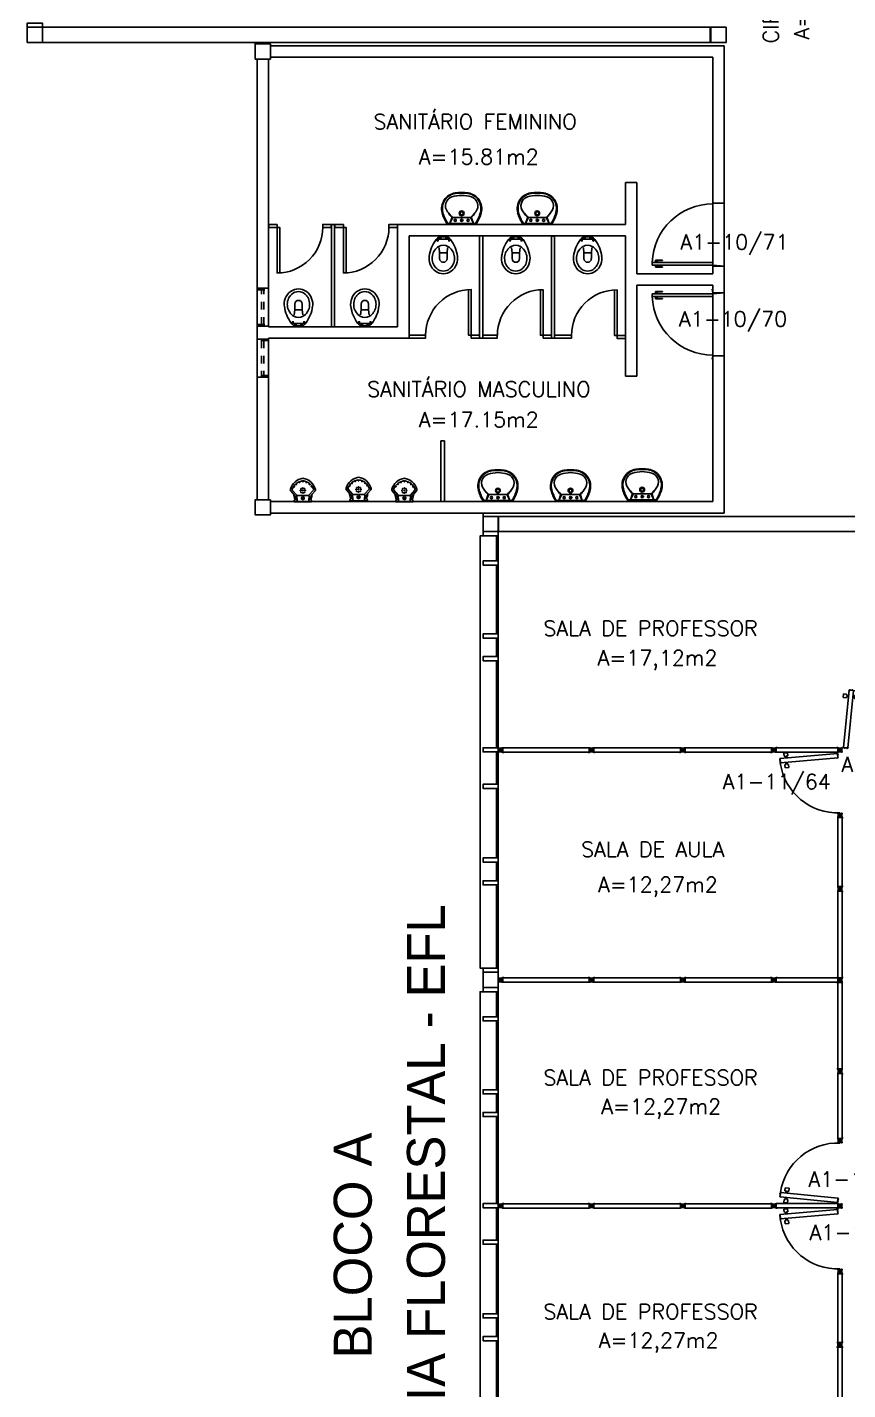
# Model space of a CAD drawing. Header units: centimetres. Extents: x -15 to 273, y 1 to 137.
# Drawn here: x -13.37 to -2.57, y 56.44 to 74.38 of the extents above; entities that cross this region are included whole.
import ezdxf

# ---------------------------------------------------------------- set-up
doc = ezdxf.new("R2010")
doc.units = ezdxf.units.CM
doc.header["$LTSCALE"] = 0.003
doc.header["$MEASUREMENT"] = 0
doc.linetypes.add('HIDDEN', pattern=[0.375, 0.25, -0.125])
doc.layers.get('0').update_dxf_attribs({"linetype": 'CONTINUOUS'})
for name, color, linetype in [('2', 2, 'CONTINUOUS'), ('ALV', 2, 'CONTINUOUS'), ('ALVENARIA', 2, 'CONTINUOUS'), ('AREA', 2, 'CONTINUOUS'), ('DIV', 2, 'CONTINUOUS'), ('ENDEREÇO NOVO', 2, 'CONTINUOUS'), ('ESQ', 1, 'CONTINUOUS'), ('ESTRUT', 2, 'CONTINUOUS'), ('JAN2', 1, 'HIDDEN'), ('MACANETA', 2, 'CONTINUOUS'), ('MARCO', 2, 'CONTINUOUS'), ('PEÇAS', 1, 'CONTINUOUS'), ('PL-Áreas-Depto', 2, 'CONTINUOUS'), ('PORTA', 2, 'CONTINUOUS'), ('SOLEIRA', 1, 'CONTINUOUS'), ('TEXTO', 2, 'CONTINUOUS'), ('USO', 2, 'CONTINUOUS')]:
    doc.layers.add(name, color=color, linetype=linetype)
doc.styles.add('UNB-100', font='simplex.shx', dxfattribs={"height": 0.2})

# ---------------------------------------------------------------- blocks, each defined once
blk = doc.blocks.new('ESQ6')
at = {"layer": 'ESQ'}
for p, q in [((-0.24, 5.745), (-0.24, 0.055)), ((-0.2, 5.745), (-0.24, 5.745)), ((-0.2, 5.745), (-0.2, 5.745)), ((-0.025, 5.415), (-0.025, 5.745)), ((0, 5.415), (0, 5.745)), ((-0.025, 4.455), (-0.025, 5.36)), ((0, 4.455), (0, 5.36)), ((-0.025, 4.155), (-0.025, 4.4)), ((0, 4.155), (0, 4.4)), ((-0.025, 2.955), (-0.025, 4.1)), ((0, 2.955), (0, 4.1)), ((-0.025, 2.475), (-0.025, 2.9)), ((0, 2.475), (0, 2.9)), ((-0.025, 1.505), (-0.025, 2.42)), ((0, 1.505), (0, 2.42)), ((-0.025, 1.205), (-0.025, 1.45)), ((0, 1.205), (0, 1.45)), ((-0.025, 0.055), (-0.025, 1.15)), ((0, 0.055), (0, 1.15)), ((-0.2, 0.055), (-0.24, 0.055))]:
    blk.add_line(p, q, dxfattribs=at)
for points in [[(0, 5.745), (-0.2, 5.745), (-0.2, 5.8), (0, 5.8)], [(0, 5.36), (-0.2, 5.36), (-0.2, 5.415), (0, 5.415)], [(0, 4.4), (-0.2, 4.4), (-0.2, 4.455), (0, 4.455)], [(0, 4.1), (-0.2, 4.1), (-0.2, 4.155), (0, 4.155)], [(0, 2.9), (-0.2, 2.9), (-0.2, 2.955), (0, 2.955)], [(0, 2.42), (-0.2, 2.42), (-0.2, 2.475), (0, 2.475)], [(0, 1.45), (-0.2, 1.45), (-0.2, 1.505), (0, 1.505)], [(0, 1.15), (-0.2, 1.15), (-0.2, 1.205), (0, 1.205)], [(0, 0), (-0.2, 0), (-0.2, 0.055), (0, 0.055)]]:
    blk.add_lwpolyline(points, close=True, dxfattribs=at)
blk = doc.blocks.new('DOOR-80')
at = {"layer": 'MACANETA', "color": 1}
for p, q in [((-0.08, -0.755), (-0.08, -0.665)), ((-0.08, -0.665), (-0.075, -0.665)), ((-0.075, -0.755), (-0.075, -0.665)), ((0.01, -0.755), (0.01, -0.665)), ((0.015, -0.665), (0.01, -0.665)), ((0.015, -0.755), (0.015, -0.665)), ((-0.08, -0.755), (-0.053, -0.755)), ((-0.075, -0.735), (-0.053, -0.735)), ((-0.053, -0.728), (-0.05, -0.728)), ((-0.053, -0.763), (-0.053, -0.728)), ((-0.053, -0.763), (-0.05, -0.763)), ((-0.012, -0.728), (-0.015, -0.728)), ((-0.012, -0.763), (-0.015, -0.763)), ((-0.012, -0.763), (-0.012, -0.728)), ((0.01, -0.735), (-0.012, -0.735)), ((0.015, -0.755), (-0.012, -0.755))]:
    blk.add_line(p, q, dxfattribs=at)
at = {"layer": 'PORTA'}
for p, q in [((-0.05, -0.8), (-0.05, 0)), ((-0.015, 0), (-0.05, 0)), ((-0.015, -0.8), (-0.015, 0)), ((-0.05, -0.8), (-0.015, -0.8))]:
    blk.add_line(p, q, dxfattribs=at)
at = {"layer": 'PORTA', "color": 1}
blk.add_arc((-0.02, 0), 0.8, 180, 267.8509, dxfattribs=at)
blk = doc.blocks.new('DOOR80')
at = {"layer": 'MACANETA', "color": 1}
for p, q in [((-0.015, -0.665), (-0.01, -0.665)), ((-0.015, -0.755), (-0.015, -0.665)), ((-0.01, -0.755), (-0.01, -0.665)), ((0.08, -0.665), (0.075, -0.665)), ((0.075, -0.755), (0.075, -0.665)), ((0.08, -0.755), (0.08, -0.665)), ((-0.015, -0.755), (0.012, -0.755)), ((-0.01, -0.735), (0.012, -0.735)), ((0.012, -0.763), (0.012, -0.728)), ((0.012, -0.728), (0.015, -0.728)), ((0.012, -0.763), (0.015, -0.763)), ((0.053, -0.728), (0.05, -0.728)), ((0.053, -0.763), (0.05, -0.763)), ((0.053, -0.763), (0.053, -0.728)), ((0.075, -0.735), (0.053, -0.735)), ((0.08, -0.755), (0.053, -0.755))]:
    blk.add_line(p, q, dxfattribs=at)
at = {"layer": 'PORTA'}
for p, q in [((0.015, -0.8), (0.015, 0)), ((0.015, 0), (0.05, 0)), ((0.05, -0.8), (0.05, 0)), ((0.05, -0.8), (0.015, -0.8))]:
    blk.add_line(p, q, dxfattribs=at)
at = {"layer": 'PORTA', "color": 1}
blk.add_arc((0.02, 0), 0.8, 272.1491, 0, dxfattribs=at)
blk = doc.blocks.new('MTDIV')
for p, q in [((-0.0285, 0.0185), (-0.0285, 0.0285)), ((-0.0185, 0.0285), (-0.0285, 0.0285)), ((-0.0265, 0.0185), (-0.0285, 0.0185)), ((-0.0265, 0.0235), (-0.0265, 0.0265)), ((-0.0265, 0.0265), (-0.0185, 0.0265)), ((-0.0265, 0.0235), (0.0265, 0.0235)), ((-0.0215, 0.0235), (-0.0265, 0.0235)), ((-0.0265, 0.0185), (-0.0265, 0.0215)), ((-0.0265, 0.0215), (-0.0235, 0.0215)), ((-0.0235, 0.0215), (-0.0235, -0.0215)), ((-0.0215, 0.0235), (-0.0215, 0.0215)), ((-0.0215, 0.0215), (0.0215, 0.0215)), ((-0.0215, 0.0195), (0.0195, 0.0195)), ((-0.0215, 0.0195), (-0.0215, -0.0195)), ((-0.0185, 0.0265), (-0.0185, 0.0285)), ((-0.0049, 0), (0.0049, 0)), ((0, -0.0049), (0, 0.0049)), ((0.0115, 0.0095), (0.0115, 0.0075)), ((0.0195, 0.0095), (0.0115, 0.0095)), ((0.0215, 0.0075), (0.0115, 0.0075)), ((0.0135, 0.0075), (0.0135, 0.0055)), ((0.0215, 0.0055), (0.0135, 0.0055)), ((0.0185, 0.0265), (0.0185, 0.0285)), ((0.0185, 0.0285), (0.0285, 0.0285)), ((0.0185, 0.0265), (0.0265, 0.0265)), ((0.0195, 0.0195), (0.0195, 0.0095)), ((0.0215, 0.0235), (0.0215, 0.0075)), ((0.0215, 0.0235), (0.0265, 0.0235)), ((0.0215, 0.0055), (0.0215, -0.0055)), ((0.0235, 0.0215), (0.0235, -0.0215)), ((0.0265, 0.0215), (0.0235, 0.0215)), ((0.0265, 0.0235), (0.0265, 0.0265)), ((0.0265, 0.0185), (0.0265, 0.0215)), ((0.0265, 0.0185), (0.0285, 0.0185)), ((0.0285, 0.0185), (0.0285, 0.0285)), ((-0.0285, -0.0185), (-0.0285, -0.0285)), ((-0.0285, -0.0185), (-0.0265, -0.0185)), ((-0.0185, -0.0285), (-0.0285, -0.0285)), ((-0.0265, -0.0185), (-0.0265, -0.0215)), ((-0.0265, -0.0215), (-0.0235, -0.0215)), ((0.0265, -0.0235), (-0.0265, -0.0235)), ((-0.0265, -0.0235), (-0.0265, -0.0265)), ((-0.0215, -0.0235), (-0.0265, -0.0235)), ((-0.0185, -0.0265), (-0.0265, -0.0265)), ((-0.0215, -0.0195), (0.0195, -0.0195)), ((-0.0215, -0.0215), (0.0215, -0.0215)), ((-0.0215, -0.0215), (-0.0215, -0.0235)), ((-0.0185, -0.0265), (-0.0185, -0.0285)), ((0.0115, -0.0075), (0.0115, -0.0095)), ((0.0215, -0.0075), (0.0115, -0.0075)), ((0.0195, -0.0095), (0.0115, -0.0095)), ((0.0135, -0.0055), (0.0135, -0.0075)), ((0.0215, -0.0055), (0.0135, -0.0055)), ((0.0185, -0.0265), (0.0185, -0.0285)), ((0.0265, -0.0265), (0.0185, -0.0265)), ((0.0185, -0.0285), (0.0285, -0.0285)), ((0.0195, -0.0095), (0.0195, -0.0195)), ((0.0215, -0.0075), (0.0215, -0.0235)), ((0.0215, -0.0235), (0.0265, -0.0235)), ((0.0265, -0.0215), (0.0235, -0.0215)), ((0.0265, -0.0185), (0.0265, -0.0215)), ((0.0285, -0.0185), (0.0265, -0.0185)), ((0.0265, -0.0235), (0.0265, -0.0265)), ((0.0285, -0.0185), (0.0285, -0.0285))]:
    blk.add_line(p, q)
blk = doc.blocks.new('DIV12')
for p, q in [((-0.005, 0), (0.005, 0)), ((0, -0.005), (0, 0.005)), ((0.024, 0.018), (0.028, 0.018)), ((0.024, 0.018), (0.024, 0.016)), ((0.024, 0.016), (0.028, 0.016)), ((0.028, 0.03), (0.043, 0.03)), ((0.028, 0.018), (0.028, 0.03)), ((0.028, -0.017), (0.028, 0.016)), ((0.03, 0.028), (1.169, 0.028)), ((0.03, -0.029), (0.03, 0.028)), ((0.043, 0.03), (0.043, 0.028)), ((1.157, 0.03), (1.157, 0.028)), ((1.171, 0.03), (1.157, 0.03)), ((1.169, -0.029), (1.169, 0.028)), ((1.171, 0.018), (1.171, 0.03)), ((1.176, 0.018), (1.171, 0.018)), ((1.176, 0.016), (1.171, 0.016)), ((1.171, -0.017), (1.171, 0.016)), ((1.176, 0.018), (1.176, 0.016)), ((1.195, 0), (1.205, 0)), ((1.2, -0.005), (1.2, 0.005)), ((0.024, -0.017), (0.028, -0.017)), ((0.024, -0.017), (0.024, -0.019)), ((0.024, -0.019), (0.028, -0.019)), ((0.028, -0.031), (0.028, -0.019)), ((0.028, -0.031), (0.043, -0.031)), ((0.03, -0.029), (1.169, -0.029)), ((0.043, -0.029), (0.043, -0.031)), ((1.157, -0.029), (1.157, -0.031)), ((1.171, -0.031), (1.157, -0.031)), ((1.176, -0.017), (1.171, -0.017)), ((1.176, -0.019), (1.171, -0.019)), ((1.171, -0.031), (1.171, -0.019)), ((1.176, -0.017), (1.176, -0.019))]:
    blk.add_line(p, q)
blk = doc.blocks.new('PLXD')
at = {"color": 1}
for p, q in [((-0.194, 0.727), (-0.233, 0.723)), ((-0.229, 0.673), (-0.233, 0.723)), ((-0.192, 0.712), (-0.194, 0.727)), ((-0.107, 0.719), (-0.079, 0.722)), ((-0.08, 0.737), (-0.041, 0.74)), ((-0.079, 0.722), (-0.08, 0.737)), ((-0.036, 0.691), (-0.041, 0.74)), ((-0.189, 0.677), (-0.229, 0.673)), ((-0.164, 0.714), (-0.192, 0.712)), ((-0.162, 0.694), (-0.19, 0.692)), ((-0.189, 0.677), (-0.19, 0.692)), ((-0.106, 0.7), (-0.077, 0.702)), ((-0.076, 0.687), (-0.077, 0.702)), ((-0.076, 0.687), (-0.036, 0.691))]:
    blk.add_line(p, q, dxfattribs=at)
at = {"color": 2}
for p, q in [((-0.172, 0.786), (-0.161, 0.787)), ((-0.172, 0.786), (-0.171, 0.772)), ((-0.169, 0.772), (-0.171, 0.772)), ((-0.17, 0.784), (-0.114, 0.789)), ((-0.17, 0.784), (-0.103, 0.028)), ((-0.159, 0.792), (-0.161, 0.792)), ((-0.161, 0.792), (-0.161, 0.787)), ((-0.159, 0.792), (-0.159, 0.787)), ((-0.159, 0.787), (-0.126, 0.79)), ((-0.124, 0.795), (-0.126, 0.795)), ((-0.124, 0.795), (-0.124, 0.79)), ((-0.124, 0.79), (-0.112, 0.791)), ((-0.114, 0.789), (-0.046, 0.033)), ((-0.112, 0.791), (-0.11, 0.777)), ((-0.105, 0.026), (-0.106, 0.04)), ((-0.104, 0.04), (-0.106, 0.04)), ((-0.105, 0.026), (-0.093, 0.027)), ((-0.103, 0.028), (-0.046, 0.033)), ((-0.092, 0.022), (-0.093, 0.027)), ((-0.09, 0.022), (-0.092, 0.022)), ((-0.091, 0.027), (-0.058, 0.03)), ((-0.09, 0.022), (-0.091, 0.027)), ((-0.057, 0.025), (-0.058, 0.03)), ((-0.055, 0.025), (-0.057, 0.025)), ((-0.056, 0.03), (-0.044, 0.031)), ((-0.055, 0.025), (-0.056, 0.03)), ((-0.045, 0.045), (-0.047, 0.045)), ((-0.044, 0.031), (-0.045, 0.045)), ((-0.008, 0), (0.006, 0)), ((0, 0.007), (0, -0.006))]:
    blk.add_line(p, q, dxfattribs=at)
for p, q in [((-0.126, 0.795), (-0.126, 0.79)), ((-0.11, 0.777), (-0.112, 0.777))]:
    blk.add_line(p, q)
at = {"color": 1}
blk.add_arc((-0.064, 0.029), 0.764, 98.125, 182.1419, dxfattribs=at)
blk = doc.blocks.new('PLXE')
at = {"color": 1}
for p, q in [((0.043, 0.69), (0.048, 0.74)), ((0.087, 0.736), (0.048, 0.74)), ((0.086, 0.721), (0.087, 0.736)), ((0.114, 0.718), (0.086, 0.721)), ((0.199, 0.71), (0.2, 0.725)), ((0.2, 0.725), (0.24, 0.721)), ((0.235, 0.671), (0.24, 0.721)), ((0.082, 0.686), (0.043, 0.69)), ((0.082, 0.686), (0.084, 0.701)), ((0.112, 0.698), (0.084, 0.701)), ((0.169, 0.693), (0.197, 0.69)), ((0.171, 0.713), (0.199, 0.71)), ((0.195, 0.675), (0.197, 0.69)), ((0.195, 0.675), (0.235, 0.671))]:
    blk.add_line(p, q, dxfattribs=at)
at = {"color": 2}
for p, q in [((0.121, 0.788), (0.047, 0.032)), ((0.178, 0.782), (0.103, 0.027)), ((0.119, 0.79), (0.118, 0.776)), ((0.118, 0.776), (0.12, 0.776)), ((0.131, 0.789), (0.119, 0.79)), ((0.178, 0.782), (0.121, 0.788)), ((0.131, 0.794), (0.133, 0.794)), ((0.131, 0.794), (0.131, 0.789)), ((0.133, 0.794), (0.133, 0.789)), ((0.166, 0.786), (0.133, 0.789)), ((0.166, 0.791), (0.168, 0.79)), ((0.166, 0.791), (0.166, 0.786)), ((0.168, 0.79), (0.168, 0.785)), ((0.18, 0.784), (0.168, 0.785)), ((0.176, 0.77), (0.178, 0.77)), ((0.18, 0.784), (0.178, 0.77)), ((-0.008, 0), (0.008, 0)), ((0, 0.006), (0, -0.007)), ((0.044, 0.031), (0.046, 0.045)), ((0.056, 0.029), (0.044, 0.031)), ((0.046, 0.045), (0.048, 0.045)), ((0.103, 0.027), (0.047, 0.032)), ((0.056, 0.024), (0.056, 0.029)), ((0.056, 0.024), (0.058, 0.024)), ((0.091, 0.026), (0.058, 0.029)), ((0.058, 0.024), (0.058, 0.029)), ((0.091, 0.021), (0.091, 0.026)), ((0.091, 0.021), (0.093, 0.021)), ((0.105, 0.025), (0.093, 0.026)), ((0.093, 0.021), (0.093, 0.026)), ((0.104, 0.039), (0.106, 0.039)), ((0.105, 0.025), (0.106, 0.039))]:
    blk.add_line(p, q, dxfattribs=at)
at = {"color": 1}
blk.add_arc((0.065, 0.028), 0.764, 357.9063, 81.358, dxfattribs=at)
blk = doc.blocks.new('VASO')
for p, q in [((0.1, 0), (0.1, 0.028)), ((0.1, 0), (0.1, -0.028)), ((0.146, 0.031), (0.113, 0.031)), ((0.114, 0), (0.114, 0.028)), ((0.114, 0), (0.114, -0.028)), ((0.119, 0.031), (0.119, 0.062)), ((0.146, 0.05), (0.119, 0.05)), ((0.146, 0), (0.146, 0.089)), ((0.146, 0), (0.146, -0.089)), ((0.176, 0.075), (0.152, 0.075)), ((0.164, 0.063), (0.164, 0.087)), ((0.261, 0.056), (0.259, 0.059)), ((0.323, 0.049), (0.261, 0.056)), ((0.401, 0.049), (0.323, 0.049)), ((0.323, 0.049), (0.323, 0)), ((0.323, -0.049), (0.323, 0)), ((0.146, -0.031), (0.113, -0.031)), ((0.119, -0.031), (0.119, -0.062)), ((0.146, -0.05), (0.119, -0.05)), ((0.176, -0.075), (0.152, -0.075)), ((0.164, -0.063), (0.164, -0.087)), ((0.261, -0.056), (0.259, -0.059)), ((0.323, -0.049), (0.261, -0.056)), ((0.401, -0.049), (0.323, -0.049))]:
    blk.add_line(p, q)
for centre in [(0.164, 0.075), (0.164, -0.075)]:
    blk.add_circle(centre, 0.00682)
for centre, radius, start, end in [((0.436, -0.294), 0.484, 97.6805, 126.3456), ((0.4, -0.02), 0.208, 36.8888, 100.1214), ((0.107, 0.028), 0.00697, 0.8534, 179.1466), ((0.128, 0.062), 0.00909, 126.1604, 180), ((0.404, -0.315), 0.477, 122.7818, 126.1604), ((0.155, 0.089), 0.00909, 126.3456, 180), ((0.334, 0), 0.112, 147.3201, 212.6799), ((0.397, -0.04), 0.187, 54.2515, 147.3201), ((0.401, 0), 0.0486, 0, 90), ((0.401, 0), 0.0486, 270, 0), ((0.413, -0.018), 0.159, 41.3299, 54.2515), ((0.433, 0), 0.132, 318.6701, 41.3299), ((0.427, 0), 0.174, 323.1112, 36.8888), ((0.107, -0.028), 0.00697, 180.8534, 359.1466), ((0.128, -0.062), 0.00909, 180, 233.8396), ((0.404, 0.315), 0.477, 233.8396, 237.2182), ((0.155, -0.089), 0.00909, 180, 233.6544), ((0.436, 0.294), 0.484, 233.6544, 262.3195), ((0.397, 0.04), 0.187, 212.6799, 305.7485), ((0.4, 0.02), 0.208, 259.8786, 323.1112), ((0.413, 0.018), 0.159, 305.7485, 318.6701)]:
    blk.add_arc(centre, radius, start, end)
blk = doc.blocks.new('LAV')
for p, q in [((0, -0.182), (0, 0.182)), ((0.013, 0), (0.013, 0.175)), ((0.013, 0.155), (0.097, 0.126)), ((0.013, 0.155), (0.092, 0.116)), ((0.013, -0.175), (0.013, 0.155)), ((0.013, 0), (0.013, -0.155)), ((0.053, 0), (0.053, -0.026)), ((0.092, -0.116), (0.092, 0.116)), ((0.013, -0.155), (0.092, -0.116)), ((0.013, -0.155), (0.097, -0.126))]:
    blk.add_line(p, q)
for centre, radius in [((0.053, 0.084), 0.0137), ((0.053, 0), 0.0137), ((0.145, 0), 0.0315), ((0.145, 0), 0.021), ((0.053, -0.084), 0.0137)]:
    blk.add_circle(centre, radius)
for centre, radius, start, end in [((0.013, 0.182), 0.0126, 122.7859, 180), ((0.286, -0.242), 0.518, 105.1115, 122.7859), ((0.025, 0.175), 0.0126, 121.9899, 180), ((0.286, -0.242), 0.505, 104.7183, 121.9899), ((4.534, -4.92), 6.719, 130.5597, 131.3277), ((4.072, -5.281), 6.719, 125.5597, 126.1653), ((0.206, 0.054), 0.21, 8.1254, 105.1115), ((0.208, 0.053), 0.2, 7.8851, 104.7183), ((0.245, 0.091), 0.123, 17.587, 130.5597), ((0.105, 0.116), 0.0126, 131.3277, 180), ((0.115, 0.132), 0.0137, 126.1653, 188.2711), ((-0.042, 0), 0.424, 0, 17.587), ((-0.042, 0), 0.424, 342.413, 0), ((-0.175, 0), 0.587, 0, 7.8851), ((-0.175, 0), 0.587, 352.1149, 0), ((-0.175, 0), 0.595, 0, 8.1254), ((-0.175, 0), 0.595, 351.8746, 0), ((0.025, -0.175), 0.0126, 180, 238.0101), ((0.105, -0.116), 0.0126, 180, 228.6723), ((4.534, 4.92), 6.719, 228.6723, 229.4403), ((0.115, -0.132), 0.0137, 171.7289, 233.8347), ((4.072, 5.281), 6.719, 233.8347, 234.4403), ((0.206, -0.054), 0.21, 254.8885, 351.8746), ((0.208, -0.053), 0.2, 255.2817, 352.1149), ((0.245, -0.091), 0.123, 229.4403, 342.413), ((0.013, -0.182), 0.0126, 180, 237.2141), ((0.286, 0.242), 0.518, 237.2141, 254.8885), ((0.286, 0.242), 0.505, 238.0101, 255.2817)]:
    blk.add_arc(centre, radius, start, end)
blk = doc.blocks.new('MICT')
for p, q in [((0, 0.113), (0, -0.113)), ((0.006, 0.117), (0.032, 0.103)), ((0.067, 0.095), (0.014, 0.077)), ((0.014, 0.077), (0.077, 0.081)), ((0.032, 0.103), (0.032, 0.083)), ((0.064, 0.093), (0.144, 0.16)), ((0.082, 0.077), (0.082, -0.077)), ((0.085, 0.08), (0.154, 0.139)), ((0.006, -0.117), (0.032, -0.103)), ((0.014, -0.077), (0.077, -0.081)), ((0.067, -0.095), (0.014, -0.077)), ((0.032, -0.103), (0.032, -0.083)), ((0.064, -0.093), (0.144, -0.16)), ((0.085, -0.08), (0.154, -0.139))]:
    blk.add_line(p, q)
for centre in [(0.123, 0.022), (0.147, 0.031), (0.17, 0.022), (0.199, 0.113), (0.228, 0.087), (0.255, 0.045), (0.123, -0.022), (0.147, -0.031), (0.17, -0.022), (0.199, -0.113), (0.228, -0.087), (0.255, -0.045)]:
    blk.add_circle(centre, 0.00453)
for centre, radius, start, end in [((0.004, 0.113), 0.00402, 61.3007, 180), ((0.018, 0.057), 0.02, 100.4183, 154.4796), ((0.022, 0.142), 0.0647, 274.0154, 310.149), ((0.046, 0), 0.019, 0, 180), ((0.046, 0), 0.019, 180, 0), ((0.046, 0), 0.0162, 0, 180), ((0.046, 0), 0.0162, 180, 0), ((0.11, -0.051), 0.173, 94.1447, 116.8333), ((0.046, 0), 0.0108, 0, 180), ((0.046, 0), 0.0108, 180, 0), ((0.078, 0.077), 0.00402, 0, 94.0154), ((0.094, 0.072), 0.012, 136.6761, 180.6419), ((0.114, 0), 0.00453, 0, 180), ((0.114, 0), 0.00453, 180, 0), ((0.147, 0), 0.00453, 0, 180), ((0.147, 0), 0.00453, 180, 0), ((0.16, 0.141), 0.0251, 74.2295, 130.149), ((0.17, 0.12), 0.024, 69.3676, 130.149), ((0.104, -0.024), 0.175, 7.8859, 71.7277), ((0.104, 0.024), 0.175, 288.2723, 352.1141), ((0.112, -0.027), 0.199, 7.769, 74.2295), ((0.112, 0.027), 0.199, 285.7705, 352.231), ((0.179, 0), 0.00453, 0, 180), ((0.179, 0), 0.00453, 180, 0), ((0.266, 0), 0.00453, 1.7832, 178.2168), ((0.018, -0.057), 0.02, 205.5204, 259.5817), ((0.004, -0.113), 0.00402, 180, 298.6993), ((0.022, -0.142), 0.0647, 49.851, 85.9846), ((0.11, 0.051), 0.173, 243.1667, 265.8553), ((0.078, -0.077), 0.00402, 265.9846, 0), ((0.094, -0.072), 0.012, 179.3581, 223.3239), ((0.16, -0.141), 0.0251, 229.851, 285.7705), ((0.17, -0.12), 0.024, 229.851, 290.6324), ((0.266, 0), 0.00453, 181.7832, 358.2168)]:
    blk.add_arc(centre, radius, start, end)

msp = doc.modelspace()

# ---------------------------------------------------------------- linework, layer by layer
at = {"layer": '2'}
for p, q in [((-6.031, 74.377), (-4.373, 74.377)), ((-4.373, 74.177), (-4.373, 74.377)), ((-4.373, 74.377), (-4.173, 74.377)), ((-4.173, 74.377), (-4.373, 74.377)), ((-4.373, 74.377), (-4.373, 74.177)), ((-4.173, 74.377), (-4.173, 74.177)), ((-4.173, 74.177), (-4.173, 74.377)), ((-6.031, 74.177), (-4.373, 74.177)), ((-6.031, 74.132), (-4.198, 74.132)), ((-6.031, 74.132), (-4.198, 74.132)), ((-4.173, 74.177), (-4.373, 74.177)), ((-4.373, 74.177), (-4.173, 74.177)), ((-4.198, 74.132), (-4.198, 72.812)), ((-4.198, 74.132), (-4.198, 72.812)), ((-6.031, 73.982), (-4.348, 73.982)), ((-6.031, 73.982), (-4.348, 73.982)), ((-4.348, 73.982), (-4.348, 72.812)), ((-4.348, 73.982), (-4.348, 72.812))]:
    msp.add_line(p, q, dxfattribs=at)
at = {"layer": 'ALV'}
for p, q in [((-4.386, 74.377), (-4.386, 74.177)), ((-7.93, 68.932), (-7.93, 68.132)), ((-7.93, 68.932), (-7.88, 68.932)), ((-7.88, 68.932), (-7.88, 68.132)), ((-7.17, 67.946), (-7.17, 67.737))]:
    msp.add_line(p, q, dxfattribs=at)
at = {"layer": 'ALVENARIA'}
for p, q in [((-13.173, 74.377), (-4.386, 74.377)), ((-13.173, 74.177), (-4.386, 74.177)), ((-10.173, 74.132), (-4.198, 74.132)), ((-4.198, 74.132), (-4.198, 72.062)), ((-10.348, 73.957), (-10.348, 68.157)), ((-10.198, 73.957), (-10.198, 70.432)), ((-10.173, 73.982), (-4.348, 73.982)), ((-4.348, 73.982), (-4.348, 72.062)), ((-5.498, 72.332), (-5.498, 71.782)), ((-5.348, 72.332), (-5.498, 72.332)), ((-5.348, 72.332), (-5.348, 71.132)), ((-4.348, 72.062), (-4.198, 72.062)), ((-5.498, 71.782), (-8.498, 71.782)), ((-8.498, 71.782), (-8.498, 70.432)), ((-5.498, 71.632), (-8.348, 71.632)), ((-8.348, 71.632), (-8.348, 70.282)), ((-5.498, 71.632), (-5.498, 69.782)), ((-4.348, 71.232), (-4.198, 71.232)), ((-4.348, 71.232), (-4.348, 71.132)), ((-4.348, 71.232), (-4.348, 71.132)), ((-4.198, 71.232), (-4.198, 70.882)), ((-4.348, 71.132), (-5.348, 71.132)), ((-10.198, 70.942), (-10.348, 70.942)), ((-5.348, 70.982), (-5.348, 69.782)), ((-4.348, 70.982), (-5.348, 70.982)), ((-4.348, 70.982), (-4.348, 70.882)), ((-4.348, 70.882), (-4.198, 70.882)), ((-10.348, 70.442), (-10.198, 70.442)), ((-8.498, 70.432), (-10.198, 70.432)), ((-10.198, 70.272), (-10.348, 70.272)), ((-10.198, 70.282), (-10.198, 68.157)), ((-8.348, 70.282), (-10.198, 70.282)), ((-4.348, 70.052), (-4.198, 70.052)), ((-4.348, 70.052), (-4.348, 68.132)), ((-4.198, 70.052), (-4.198, 67.982)), ((-4.198, 70.052), (-4.198, 67.982)), ((-10.348, 69.772), (-10.198, 69.772)), ((-5.348, 69.782), (-5.498, 69.782)), ((-10.173, 68.132), (-4.348, 68.132)), ((-10.173, 67.982), (-4.198, 67.982)), ((-7.173, 67.937), (1.627, 67.937)), ((-7.173, 67.737), (1.627, 67.737)), ((-7.173, 58.912), (-7.173, 58.762))]:
    msp.add_line(p, q, dxfattribs=at)
at = {"layer": 'DIV'}
for p, q in [((-9.328, 71.782), (-9.328, 71.742)), ((-9.177, 71.142), (-9.212, 71.142)), ((-9.368, 70.432), (-9.328, 70.432)), ((-3.55, 64.863), (-3.54, 64.863)), ((-3.545, 64.858), (-3.545, 64.868)), ((-3.521, 64.882), (-3.516, 64.882)), ((-3.521, 64.882), (-3.521, 64.88)), ((-3.521, 64.88), (-3.516, 64.88)), ((-3.521, 64.847), (-3.516, 64.847)), ((-3.521, 64.847), (-3.521, 64.845)), ((-3.521, 64.845), (-3.516, 64.845)), ((-3.516, 64.894), (-3.502, 64.894)), ((-3.516, 64.882), (-3.516, 64.894)), ((-3.516, 64.847), (-3.516, 64.88)), ((-3.516, 64.833), (-3.516, 64.845)), ((-3.516, 64.833), (-3.502, 64.833)), ((-3.514, 64.892), (-2.705, 64.892)), ((-3.514, 64.835), (-3.514, 64.892)), ((-3.514, 64.835), (-2.705, 64.835)), ((-3.502, 64.894), (-3.502, 64.892)), ((-3.502, 64.835), (-3.502, 64.833)), ((-2.703, 64.894), (-2.718, 64.894)), ((-2.718, 64.894), (-2.718, 64.892)), ((-2.718, 64.894), (-2.718, 64.892)), ((-2.703, 64.894), (-2.718, 64.894)), ((-2.718, 64.835), (-2.718, 64.833)), ((-2.718, 64.835), (-2.718, 64.833)), ((-2.703, 64.833), (-2.718, 64.833)), ((-2.703, 64.833), (-2.718, 64.833)), ((-2.705, 64.835), (-2.705, 64.892)), ((-2.705, 64.835), (-2.705, 64.892)), ((-2.703, 64.882), (-2.703, 64.894)), ((-2.703, 64.882), (-2.703, 64.894)), ((-2.698, 64.882), (-2.703, 64.882)), ((-2.698, 64.882), (-2.703, 64.882)), ((-2.703, 64.847), (-2.703, 64.88)), ((-2.698, 64.88), (-2.703, 64.88)), ((-2.698, 64.88), (-2.703, 64.88)), ((-2.703, 64.847), (-2.703, 64.88)), ((-2.698, 64.847), (-2.703, 64.847)), ((-2.698, 64.847), (-2.703, 64.847)), ((-2.703, 64.833), (-2.703, 64.845)), ((-2.698, 64.845), (-2.703, 64.845)), ((-2.698, 64.845), (-2.703, 64.845)), ((-2.703, 64.833), (-2.703, 64.845)), ((-2.698, 64.882), (-2.698, 64.88)), ((-2.698, 64.882), (-2.698, 64.88)), ((-2.698, 64.847), (-2.698, 64.845)), ((-2.698, 64.847), (-2.698, 64.845)), ((-2.68, 64.863), (-2.67, 64.863)), ((-2.68, 64.863), (-2.67, 64.863)), ((-2.675, 64.858), (-2.675, 64.868)), ((-2.675, 64.858), (-2.675, 64.868)), ((-2.705, 63.977), (-2.705, 63.962)), ((-2.693, 63.977), (-2.705, 63.977)), ((-2.705, 63.962), (-2.703, 63.962)), ((-2.703, 63.065), (-2.703, 63.975)), ((-2.646, 63.975), (-2.703, 63.975)), ((-2.693, 63.982), (-2.693, 63.977)), ((-2.693, 63.982), (-2.691, 63.982)), ((-2.691, 63.982), (-2.691, 63.977)), ((-2.658, 63.977), (-2.691, 63.977)), ((-2.67, 64.005), (-2.68, 64.005)), ((-2.675, 64), (-2.675, 64.01)), ((-2.658, 63.982), (-2.658, 63.977)), ((-2.658, 63.982), (-2.656, 63.982)), ((-2.656, 63.982), (-2.656, 63.977)), ((-2.644, 63.977), (-2.656, 63.977)), ((-2.646, 63.065), (-2.646, 63.975)), ((-2.646, 63.962), (-2.644, 63.962)), ((-2.644, 63.977), (-2.644, 63.962)), ((-2.705, 63.063), (-2.705, 63.077)), ((-2.705, 63.077), (-2.703, 63.077)), ((-2.693, 63.063), (-2.705, 63.063)), ((-2.646, 63.065), (-2.703, 63.065)), ((-2.693, 63.058), (-2.693, 63.063)), ((-2.693, 63.058), (-2.691, 63.058)), ((-2.658, 63.063), (-2.691, 63.063)), ((-2.691, 63.058), (-2.691, 63.063)), ((-2.67, 63.034), (-2.68, 63.034)), ((-2.675, 63.029), (-2.675, 63.039)), ((-2.658, 63.058), (-2.658, 63.063)), ((-2.658, 63.058), (-2.656, 63.058)), ((-2.644, 63.063), (-2.656, 63.063)), ((-2.656, 63.058), (-2.656, 63.063)), ((-2.646, 63.077), (-2.644, 63.077)), ((-2.644, 63.063), (-2.644, 63.077)), ((-3.55, 61.837), (-3.54, 61.837)), ((-3.545, 61.831), (-3.545, 61.842)), ((-3.521, 61.855), (-3.516, 61.855)), ((-3.521, 61.855), (-3.521, 61.853)), ((-3.521, 61.853), (-3.516, 61.853)), ((-3.521, 61.82), (-3.516, 61.82)), ((-3.521, 61.82), (-3.521, 61.818)), ((-3.521, 61.818), (-3.516, 61.818)), ((-3.516, 61.867), (-3.502, 61.867)), ((-3.516, 61.855), (-3.516, 61.867)), ((-3.516, 61.82), (-3.516, 61.853)), ((-3.516, 61.806), (-3.516, 61.818)), ((-3.516, 61.806), (-3.502, 61.806)), ((-3.514, 61.865), (-2.705, 61.865)), ((-3.514, 61.808), (-3.514, 61.865)), ((-3.514, 61.808), (-2.705, 61.808)), ((-3.502, 61.867), (-3.502, 61.865)), ((-3.502, 61.808), (-3.502, 61.806)), ((-2.718, 61.867), (-2.718, 61.865)), ((-2.703, 61.867), (-2.718, 61.867)), ((-2.718, 61.808), (-2.718, 61.806)), ((-2.703, 61.806), (-2.718, 61.806)), ((-2.705, 61.808), (-2.705, 61.865)), ((-2.705, 61.806), (-2.705, 61.863)), ((-2.703, 61.855), (-2.703, 61.867)), ((-2.703, 61.853), (-2.703, 61.865)), ((-2.698, 61.855), (-2.703, 61.855)), ((-2.698, 61.853), (-2.703, 61.853)), ((-2.703, 61.82), (-2.703, 61.853)), ((-2.698, 61.853), (-2.703, 61.853)), ((-2.703, 61.818), (-2.703, 61.851)), ((-2.698, 61.851), (-2.703, 61.851)), ((-2.698, 61.82), (-2.703, 61.82)), ((-2.698, 61.818), (-2.703, 61.818)), ((-2.703, 61.806), (-2.703, 61.818)), ((-2.698, 61.818), (-2.703, 61.818)), ((-2.703, 61.804), (-2.703, 61.816)), ((-2.698, 61.816), (-2.703, 61.816)), ((-2.698, 61.855), (-2.698, 61.853)), ((-2.698, 61.853), (-2.698, 61.851)), ((-2.698, 61.82), (-2.698, 61.818)), ((-2.698, 61.818), (-2.698, 61.816)), ((-2.68, 61.837), (-2.67, 61.837)), ((-2.675, 61.831), (-2.675, 61.842)), ((-2.68, 60.634), (-2.67, 60.634)), ((-2.675, 60.639), (-2.675, 60.629)), ((-2.705, 60.606), (-2.693, 60.606)), ((-2.705, 60.606), (-2.705, 60.591)), ((-2.703, 60.591), (-2.705, 60.591)), ((-2.703, 60.604), (-2.703, 59.75)), ((-2.703, 60.604), (-2.646, 60.604)), ((-2.691, 60.611), (-2.693, 60.611)), ((-2.693, 60.611), (-2.693, 60.606)), ((-2.691, 60.611), (-2.691, 60.606)), ((-2.691, 60.606), (-2.658, 60.606)), ((-2.656, 60.611), (-2.658, 60.611)), ((-2.658, 60.611), (-2.658, 60.606)), ((-2.656, 60.611), (-2.656, 60.606)), ((-2.656, 60.606), (-2.644, 60.606)), ((-2.646, 60.604), (-2.646, 59.75)), ((-2.644, 60.591), (-2.646, 60.591)), ((-2.644, 60.606), (-2.644, 60.591)), ((-2.703, 59.763), (-2.705, 59.763)), ((-2.705, 59.748), (-2.705, 59.763)), ((-2.705, 59.748), (-2.693, 59.748)), ((-2.703, 59.75), (-2.646, 59.75)), ((-2.693, 59.743), (-2.693, 59.748)), ((-2.691, 59.743), (-2.693, 59.743)), ((-2.691, 59.748), (-2.658, 59.748)), ((-2.691, 59.743), (-2.691, 59.748)), ((-2.675, 59.725), (-2.675, 59.715)), ((-2.658, 59.743), (-2.658, 59.748)), ((-2.656, 59.743), (-2.658, 59.743)), ((-2.656, 59.748), (-2.644, 59.748)), ((-2.656, 59.743), (-2.656, 59.748)), ((-2.644, 59.763), (-2.646, 59.763)), ((-2.644, 59.748), (-2.644, 59.763)), ((-2.68, 59.72), (-2.67, 59.72)), ((-3.55, 58.863), (-3.54, 58.863)), ((-3.545, 58.858), (-3.545, 58.868)), ((-3.521, 58.882), (-3.516, 58.882)), ((-3.521, 58.882), (-3.521, 58.88)), ((-3.521, 58.88), (-3.516, 58.88)), ((-3.521, 58.847), (-3.516, 58.847)), ((-3.521, 58.847), (-3.521, 58.845)), ((-3.521, 58.845), (-3.516, 58.845)), ((-3.516, 58.894), (-3.502, 58.894)), ((-3.516, 58.882), (-3.516, 58.894)), ((-3.516, 58.847), (-3.516, 58.88)), ((-3.516, 58.833), (-3.516, 58.845)), ((-3.516, 58.833), (-3.502, 58.833)), ((-3.514, 58.892), (-2.705, 58.892)), ((-3.514, 58.835), (-3.514, 58.892)), ((-3.514, 58.835), (-2.705, 58.835)), ((-3.502, 58.894), (-3.502, 58.892)), ((-3.502, 58.835), (-3.502, 58.833)), ((-2.703, 58.894), (-2.718, 58.894)), ((-2.718, 58.894), (-2.718, 58.892)), ((-2.703, 58.892), (-2.718, 58.892)), ((-2.718, 58.892), (-2.718, 58.89)), ((-2.718, 58.835), (-2.718, 58.833)), ((-2.703, 58.833), (-2.718, 58.833)), ((-2.718, 58.833), (-2.718, 58.831)), ((-2.703, 58.831), (-2.718, 58.831)), ((-2.705, 58.835), (-2.705, 58.892)), ((-2.705, 58.833), (-2.705, 58.89)), ((-2.703, 58.882), (-2.703, 58.894)), ((-2.703, 58.88), (-2.703, 58.892)), ((-2.698, 58.882), (-2.703, 58.882)), ((-2.703, 58.847), (-2.703, 58.88)), ((-2.698, 58.88), (-2.703, 58.88)), ((-2.698, 58.88), (-2.703, 58.88)), ((-2.703, 58.845), (-2.703, 58.878)), ((-2.698, 58.878), (-2.703, 58.878)), ((-2.698, 58.847), (-2.703, 58.847)), ((-2.703, 58.833), (-2.703, 58.845)), ((-2.698, 58.845), (-2.703, 58.845)), ((-2.698, 58.845), (-2.703, 58.845)), ((-2.703, 58.831), (-2.703, 58.843)), ((-2.698, 58.843), (-2.703, 58.843)), ((-2.698, 58.882), (-2.698, 58.88)), ((-2.698, 58.88), (-2.698, 58.878)), ((-2.698, 58.847), (-2.698, 58.845)), ((-2.698, 58.845), (-2.698, 58.843)), ((-2.68, 58.863), (-2.67, 58.863)), ((-2.68, 58.861), (-2.67, 58.861)), ((-2.675, 58.858), (-2.675, 58.868)), ((-2.675, 58.856), (-2.675, 58.866)), ((-2.705, 57.972), (-2.705, 57.958)), ((-2.693, 57.972), (-2.705, 57.972)), ((-2.705, 57.958), (-2.703, 57.958)), ((-2.646, 57.97), (-2.703, 57.97)), ((-2.703, 57.065), (-2.703, 57.97)), ((-2.693, 57.977), (-2.693, 57.972)), ((-2.693, 57.977), (-2.691, 57.977)), ((-2.691, 57.977), (-2.691, 57.972)), ((-2.658, 57.972), (-2.691, 57.972)), ((-2.68, 58.001), (-2.67, 58.001)), ((-2.67, 58.001), (-2.68, 58.001)), ((-2.675, 57.996), (-2.675, 58.006)), ((-2.675, 57.996), (-2.675, 58.006)), ((-2.658, 57.977), (-2.658, 57.972)), ((-2.658, 57.977), (-2.656, 57.977)), ((-2.656, 57.977), (-2.656, 57.972)), ((-2.644, 57.972), (-2.656, 57.972)), ((-2.646, 57.065), (-2.646, 57.97)), ((-2.646, 57.958), (-2.644, 57.958)), ((-2.644, 57.972), (-2.644, 57.958)), ((-2.718, 57.065), (-2.718, 57.063)), ((-2.703, 57.065), (-2.718, 57.065)), ((-2.705, 57.063), (-2.705, 57.077)), ((-2.705, 57.077), (-2.703, 57.077)), ((-2.693, 57.063), (-2.705, 57.063)), ((-2.705, 57.006), (-2.705, 57.063)), ((-2.646, 57.065), (-2.703, 57.065)), ((-2.703, 57.053), (-2.703, 57.065)), ((-2.698, 57.053), (-2.703, 57.053)), ((-2.698, 57.051), (-2.703, 57.051)), ((-2.703, 57.018), (-2.703, 57.051)), ((-2.698, 57.053), (-2.698, 57.051)), ((-2.693, 57.058), (-2.693, 57.063)), ((-2.693, 57.058), (-2.691, 57.058)), ((-2.658, 57.063), (-2.691, 57.063)), ((-2.691, 57.058), (-2.691, 57.063)), ((-2.67, 57.035), (-2.68, 57.035)), ((-2.68, 57.035), (-2.67, 57.035)), ((-2.675, 57.029), (-2.675, 57.04)), ((-2.675, 57.029), (-2.675, 57.04)), ((-2.658, 57.058), (-2.658, 57.063)), ((-2.658, 57.058), (-2.656, 57.058)), ((-2.644, 57.063), (-2.656, 57.063)), ((-2.656, 57.058), (-2.656, 57.063)), ((-2.646, 57.077), (-2.644, 57.077)), ((-2.644, 57.063), (-2.644, 57.077)), ((-2.718, 57.006), (-2.718, 57.004)), ((-2.703, 57.004), (-2.718, 57.004)), ((-2.698, 57.018), (-2.703, 57.018)), ((-2.698, 57.016), (-2.703, 57.016)), ((-2.703, 57.004), (-2.703, 57.016)), ((-2.698, 57.018), (-2.698, 57.016))]:
    msp.add_line(p, q, dxfattribs=at)
for points in [[(-10.084, 71.782), (-10.195, 71.782), (-10.195, 71.742), (-10.084, 71.742)], [(-9.484, 71.742), (-9.484, 71.782), (-9.372, 71.782), (-9.372, 71.742)], [(-9.328, 70.435), (-9.368, 70.435), (-9.368, 71.782), (-9.328, 71.782)], [(-9.212, 71.782), (-9.323, 71.782), (-9.323, 71.742), (-9.212, 71.742)], [(-8.612, 71.742), (-8.612, 71.782), (-8.501, 71.782), (-8.501, 71.742)], [(-7.378, 70.283), (-7.418, 70.283), (-7.418, 71.629), (-7.378, 71.629)], [(-6.433, 70.282), (-6.473, 70.282), (-6.473, 71.628), (-6.433, 71.628)], [(-8.133, 70.322), (-8.348, 70.322), (-8.348, 70.282), (-8.133, 70.282)], [(-7.529, 70.283), (-7.529, 70.323), (-7.418, 70.323), (-7.418, 70.283)], [(-7.378, 70.283), (-7.378, 70.323), (-7.188, 70.323), (-7.188, 70.283)], [(-6.584, 70.282), (-6.584, 70.322), (-6.473, 70.322), (-6.473, 70.282)], [(-6.433, 70.282), (-6.433, 70.322), (-6.211, 70.322), (-6.211, 70.282)], [(-5.498, 70.32), (-5.609, 70.32), (-5.609, 70.28), (-5.498, 70.28)]]:
    msp.add_lwpolyline(points, close=True, dxfattribs=at)
for points in [[(-9.484, 71.742, -0.414214), (-10.084, 71.142), (-10.084, 71.742), (-10.049, 71.742), (-10.049, 71.142)], [(-8.612, 71.742, -0.414214), (-9.212, 71.142), (-9.212, 71.742), (-9.177, 71.742), (-9.177, 71.142)], [(-8.129, 70.323, -0.414214), (-7.529, 70.923), (-7.529, 70.323), (-7.564, 70.323), (-7.564, 70.923)], [(-7.184, 70.322, -0.414214), (-6.584, 70.922), (-6.584, 70.322), (-6.619, 70.322), (-6.619, 70.922)], [(-6.209, 70.32, -0.414214), (-5.609, 70.92), (-5.609, 70.32), (-5.644, 70.32), (-5.644, 70.92)]]:
    msp.add_lwpolyline(points, format="xyb", dxfattribs=at)
at = {"layer": 'ESQ'}
msp.add_lwpolyline([(-13.173, 74.377), (-13.373, 74.377), (-13.373, 74.432), (-13.173, 74.432)], close=True, dxfattribs=at)
at = {"layer": 'ESTRUT'}
for points in [[(-13.173, 74.377), (-13.373, 74.377), (-13.373, 74.177), (-13.173, 74.177)], [(-4.173, 74.377), (-4.373, 74.377), (-4.373, 74.177), (-4.173, 74.177)], [(-10.173, 74.157), (-10.373, 74.157), (-10.373, 73.957), (-10.173, 73.957)], [(-10.173, 68.157), (-10.373, 68.157), (-10.373, 67.957), (-10.173, 67.957)], [(-7.173, 67.937), (-7.373, 67.937), (-7.373, 67.737), (-7.173, 67.737)], [(-7.173, 61.937), (-7.373, 61.937), (-7.373, 61.737), (-7.173, 61.737)]]:
    msp.add_lwpolyline(points, close=True, dxfattribs=at)
at = {"layer": 'JAN2'}
for p, q in [((-10.348, 70.922), (-10.198, 70.922)), ((-10.288, 70.462), (-10.288, 70.922)), ((-10.258, 70.462), (-10.258, 70.922)), ((-10.348, 70.462), (-10.198, 70.462)), ((-10.198, 70.252), (-10.348, 70.252)), ((-10.288, 70.252), (-10.288, 69.792)), ((-10.258, 70.252), (-10.258, 69.792)), ((-10.198, 69.792), (-10.348, 69.792))]:
    msp.add_line(p, q, dxfattribs=at)
at = {"layer": 'MARCO'}
for p, q in [((-4.348, 72.062), (-4.198, 72.062)), ((-4.348, 72.062), (-4.348, 72.062)), ((-4.348, 72.062), (-4.348, 72.062)), ((-4.348, 72.062), (-4.348, 72.062)), ((-4.348, 72.062), (-4.348, 72.062)), ((-4.348, 72.062), (-4.348, 72.062)), ((-4.348, 72.062), (-4.348, 72.062)), ((-4.348, 72.062), (-4.348, 72.062)), ((-4.198, 72.062), (-4.198, 72.062)), ((-4.198, 72.062), (-4.198, 72.062)), ((-4.198, 72.062), (-4.198, 72.062)), ((-4.198, 72.062), (-4.198, 72.062)), ((-4.198, 72.062), (-4.198, 72.062)), ((-4.348, 71.247), (-4.198, 71.232)), ((-4.348, 71.232), (-4.348, 71.247)), ((-4.348, 71.247), (-4.348, 71.247)), ((-4.348, 71.247), (-4.348, 71.247)), ((-4.348, 71.232), (-4.348, 71.232)), ((-4.348, 71.232), (-4.348, 71.232)), ((-4.348, 71.232), (-4.348, 71.232)), ((-4.348, 71.232), (-4.348, 71.232)), ((-4.198, 71.232), (-4.198, 71.232)), ((-4.198, 71.232), (-4.198, 71.232)), ((-4.198, 71.232), (-4.198, 71.232)), ((-4.198, 71.232), (-4.198, 71.232)), ((-4.198, 71.232), (-4.198, 71.232)), ((-4.348, 70.927), (-4.358, 70.927)), ((-4.358, 70.927), (-4.348, 70.882)), ((-4.348, 70.867), (-4.198, 70.882)), ((-4.348, 70.882), (-4.348, 70.882)), ((-4.348, 70.882), (-4.348, 70.867)), ((-4.348, 70.882), (-4.348, 70.882)), ((-4.348, 70.867), (-4.348, 70.867)), ((-4.348, 70.867), (-4.348, 70.867)), ((-4.198, 70.882), (-4.198, 70.882)), ((-4.198, 70.882), (-4.198, 70.882)), ((-4.198, 70.882), (-4.198, 70.882)), ((-4.198, 70.882), (-4.198, 70.882)), ((-4.198, 70.882), (-4.198, 70.882)), ((-4.358, 70.007), (-4.348, 70.052)), ((-4.348, 70.007), (-4.358, 70.007)), ((-4.348, 70.052), (-4.198, 70.052)), ((-4.348, 70.052), (-4.348, 70.052)), ((-4.348, 70.052), (-4.348, 70.052)), ((-4.348, 70.052), (-4.348, 70.052)), ((-4.348, 70.052), (-4.348, 70.052)), ((-4.348, 70.052), (-4.348, 70.052)), ((-4.198, 70.052), (-4.198, 70.052)), ((-4.198, 70.052), (-4.198, 70.052)), ((-4.198, 70.052), (-4.198, 70.052)), ((-4.198, 70.052), (-4.198, 70.052)), ((-4.198, 70.052), (-4.198, 70.052))]:
    msp.add_line(p, q, dxfattribs=at)
at = {"layer": 'PL-Áreas-Depto'}
for points in [[(-13.373, 74.432), (-13.373, 74.177), (-10.373, 74.177), (-10.373, 73.957), (-10.348, 73.957), (-10.348, 68.157), (-10.373, 68.157), (-10.373, 67.957), (-10.173, 67.957), (-10.173, 67.982), (-7.373, 67.982), (-7.373, 67.937), (4.827, 67.937), (4.802, 70.143), (4.802, 73.957), (4.827, 73.957), (4.827, 74.177), (3.231, 74.177), (3.231, 92.377)], [(4.827, 52.186), (4.827, 67.937), (1.827, 67.937), (-7.373, 67.937), (-7.373, 67.682), (-7.413, 67.682), (-7.413, 61.992), (-7.373, 61.992), (-7.373, 61.682), (-7.413, 61.682), (-7.413, 55.992)]]:
    msp.add_lwpolyline(points, dxfattribs=at)
at = {"layer": 'PORTA'}
msp.add_line((-4.173, 74.294), (-4.173, 74.259), dxfattribs=at)
at = {"layer": 'SOLEIRA'}
for p, q in [((-4.348, 71.282), (-4.348, 72.062)), ((-4.198, 71.232), (-4.198, 72.062)), ((-4.198, 70.882), (-4.198, 70.052)), ((-4.348, 70.832), (-4.348, 70.052))]:
    msp.add_line(p, q, dxfattribs=at)

# ---------------------------------------------------------------- block references
at = {"layer": 'DIV'}
for name, p in [('PLXE', (-2.675, 64.863)), ('MTDIV', (-7.145, 64.863)), ('DIV12', (-7.145, 64.863)), ('MTDIV', (-5.945, 64.863)), ('DIV12', (-5.945, 64.863)), ('MTDIV', (-4.745, 64.863)), ('DIV12', (-4.745, 64.863)), ('MTDIV', (-3.545, 64.863)), ('MTDIV', (-2.675, 64.863)), ('MTDIV', (-2.675, 64.005)), ('MTDIV', (-2.675, 63.034)), ('MTDIV', (-7.145, 61.837)), ('DIV12', (-7.145, 61.837)), ('MTDIV', (-5.945, 61.837)), ('DIV12', (-5.945, 61.837)), ('MTDIV', (-4.745, 61.837)), ('DIV12', (-4.745, 61.837)), ('MTDIV', (-3.545, 61.837)), ('MTDIV', (-2.675, 61.837)), ('MTDIV', (-2.675, 61.834)), ('MTDIV', (-2.675, 60.634)), ('MTDIV', (-2.675, 59.72)), ('MTDIV', (-7.145, 58.863)), ('DIV12', (-7.145, 58.863)), ('MTDIV', (-5.945, 58.863)), ('DIV12', (-5.945, 58.863)), ('MTDIV', (-4.745, 58.863)), ('DIV12', (-4.745, 58.863)), ('MTDIV', (-3.545, 58.863)), ('MTDIV', (-2.675, 58.863)), ('MTDIV', (-2.675, 58.861)), ('MTDIV', (-2.675, 58.001)), ('MTDIV', (-2.675, 57.035))]:
    msp.add_blockref(name, p, dxfattribs=at)
for name, p, rotation in [('PLXD', (-2.675, 64.863), 90), ('DIV12', (-2.675, 61.834), 90), ('DIV12', (-2.675, 61.834), 270), ('PLXE', (-2.675, 58.861), 90), ('PLXD', (-2.675, 58.861), 90), ('DIV12', (-2.675, 55.835), 90)]:
    msp.add_blockref(name, p, dxfattribs=dict(at, rotation=rotation))
at = {"layer": 'ESQ'}
for p in [(-7.173, 61.937), (-7.173, 55.937)]:
    msp.add_blockref('ESQ6', p, dxfattribs=at)
at = {"layer": 'PEÇAS'}
for name, p, rotation in [('LAV', (-7.655, 71.782), 90), ('LAV', (-6.66, 71.782), 90), ('VASO', (-7.896, 71.732), 270), ('VASO', (-6.943, 71.732), 270), ('VASO', (-5.997, 71.732), 270), ('VASO', (-9.803, 70.332), 90), ('VASO', (-8.929, 70.332), 90), ('LAV', (-7.178, 68.132), 90), ('LAV', (-6.222, 68.132), 90), ('LAV', (-5.279, 68.145), 90), ('MICT', (-9.745, 68.131), 90), ('MICT', (-9.012, 68.144), 90), ('MICT', (-8.409, 68.131), 90)]:
    msp.add_blockref(name, p, dxfattribs=dict(at, rotation=rotation))
at = {"layer": 'PORTA'}
for name, p, rotation in [('DOOR-80', (-4.348, 71.232), 270.0000000025724), ('DOOR80', (-4.348, 70.882), 270.0000000077172)]:
    msp.add_blockref(name, p, dxfattribs=dict(at, rotation=rotation))

# ---------------------------------------------------------------- texts
at = {"layer": 'AREA', "style": 'UNB-100'}
msp.add_text('A=44,87m2', height=0.2, rotation=90, dxfattribs=at).set_placement((-3.08, 74.214))
for s, p in [('A=15.81m2', (-8.218, 72.572)), ('A=17.15m2', (-8.218, 69.112)), ('A=17,12m2', (-5.865, 65.977)), ('A=12,27m2', (-5.86, 62.992)), ('A=12,27m2', (-5.817, 60.071)), ('A=12,27m2', (-5.85, 56.993))]:
    msp.add_text(s, height=0.2, dxfattribs=at).set_placement(p)
at = {"layer": 'ENDEREÇO NOVO', "style": 'UNB-100'}
for s, p in [('A1-10/71', (-4.775, 71.449)), ('A1-10/70', (-4.794, 70.437)), ('A1-12/65', (-2.654, 64.574)), ('A1-11/64', (-4.218, 64.346)), ('A1-11/59', (-3.089, 59.113)), ('A1-11/58', (-3.074, 58.413))]:
    msp.add_text(s, height=0.2, dxfattribs=at).set_placement(p)
at = {"layer": 'TEXTO', "style": 'UNB-100'}
msp.add_text('CIRCULAÇÃO', height=0.2, rotation=90, dxfattribs=at).set_placement((-3.485, 74.164))
for s, p in [('SANITÁRIO FEMININO', (-8.816, 73.034)), ('SANITÁRIO MASCULINO', (-8.898, 69.513)), ('SALA DE PROFESSOR', (-6.579, 66.365)), ('SALA DE AULA', (-6.083, 63.456)), ('SALA DE PROFESSOR', (-6.579, 60.451)), ('SALA DE PROFESSOR', (-6.579, 57.37))]:
    msp.add_text(s, height=0.2, dxfattribs=at).set_placement(p)
at = {"layer": 'USO'}
for s, p in [('ENGENHARIA FLORESTAL - EFL', (-7.875, 52.505)), ('BLOCO A', (-8.839, 56.855))]:
    msp.add_text(s, height=0.5, rotation=90, dxfattribs=at).set_placement(p)

doc.saveas('drawing.dxf')
